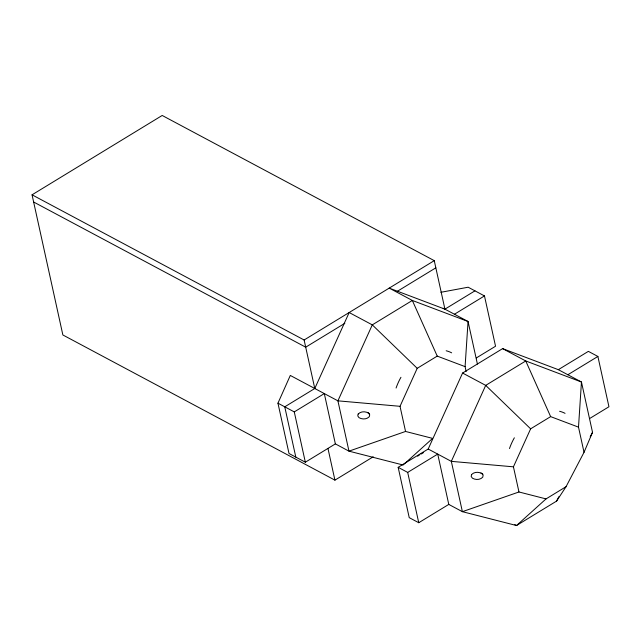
<?xml version="1.0" encoding="UTF-8"?>
<svg xmlns="http://www.w3.org/2000/svg" width="641" height="641" viewBox="0 0 641 641"><rect width="100%" height="100%" fill="white"/><g stroke="black" fill="none" stroke-linecap="round" stroke-linejoin="round"><path stroke-width="0.96" d="M466.151 371.468L465.094 366.628L468.05 321.494L443.171 308.225M584.031 452.306L578.503 427.146L581.459 382.012L558.335 369.673L502.624 348.624L462.578 373.038L428.196 449.02L398.165 467.329L409.23 517.64L418.749 522.719L448.78 504.411L462.385 511.67L516.518 525.532L556.564 501.118L566.051 486.695L584.031 452.306L592.524 432.322L581.459 382.012L525.748 360.963L502.624 348.624M477.409 364.064L468.05 321.494L412.331 300.453L372.293 324.867L337.911 400.841L348.976 451.152L405.553 431.457L432.619 438.388L403.109 465.013L348.976 451.152L335.371 443.892L305.34 462.209L289.011 453.499L277.954 403.189L290.301 375.442L337.911 400.841L400.024 406.306L417.211 368.319L437.234 356.108L465.094 366.628M295.813 457.129L284.756 406.819L314.787 388.502L349.169 312.528L372.293 324.867L417.211 368.319M566.051 486.695L546.036 498.906L518.97 491.976L513.433 466.824L530.628 428.829L550.643 416.626L578.503 427.146M556.564 501.118L558.864 496.703M590.217 436.729L592.524 432.322M546.036 498.906L516.518 525.532L514.803 524.618M373.206 456.801L334.931 480.141L62.866 334.971L32.05 194.816L162.189 115.468L434.253 260.647L444.926 309.154L474.957 290.846M32.05 194.816L304.122 339.994L434.253 260.647M344.826 323.32L305.701 347.182L33.628 202.003M397.564 291.166L435.84 267.834M277.954 403.189L294.275 411.899L324.306 393.582L335.371 443.892M454.445 314.234L484.476 295.926L495.541 346.236L476.351 357.934M558.335 369.673L588.366 351.364L597.885 356.444L608.95 406.755L589.76 418.453M417.587 456.184L419.294 455.142M421.001 454.108L423.557 452.546M398.165 467.329L407.692 472.409L437.723 454.1L448.78 504.411M567.854 374.753L597.885 356.444M518.97 491.976L462.385 511.67L451.32 461.36L485.702 385.377L525.748 360.963L550.643 416.626M440.888 292.288L468.154 287.216L484.476 295.926M513.433 466.824L451.32 461.36L428.196 449.02M444.926 309.154L389.207 288.113L412.331 300.453L437.234 356.108M462.578 373.038L485.702 385.377L530.628 428.829M480.974 472.898L482.969 474.308M367.565 412.379L369.561 413.798M400.024 406.306L405.553 431.457M407.692 472.409L418.749 522.719M304.122 339.994L314.787 388.502M327.96 448.428L334.931 480.141M294.275 411.899L305.34 462.209M509.483 448.556A47.057 33.396 -61.9 0 1 514.346 437.803M559.585 411.282A47.057 33.396 -61.9 0 1 565.058 413.349M396.074 388.037A47.057 33.396 -61.9 0 1 400.937 377.285M446.176 350.771A47.057 33.396 -61.9 0 1 451.641 352.83M358.167 414.03L357.766 415.905L358.96 417.628C362.117 419.559 366.668 419.486 369.304 416.706L369.713 414.839L368.519 413.108C365.362 411.185 360.811 411.258 358.167 414.03M471.584 474.548L471.175 476.415L472.369 478.146C475.526 480.069 480.077 479.997 482.721 477.225L483.122 475.35L481.928 473.627C478.771 471.696 474.22 471.768 471.584 474.548"/></g></svg>
